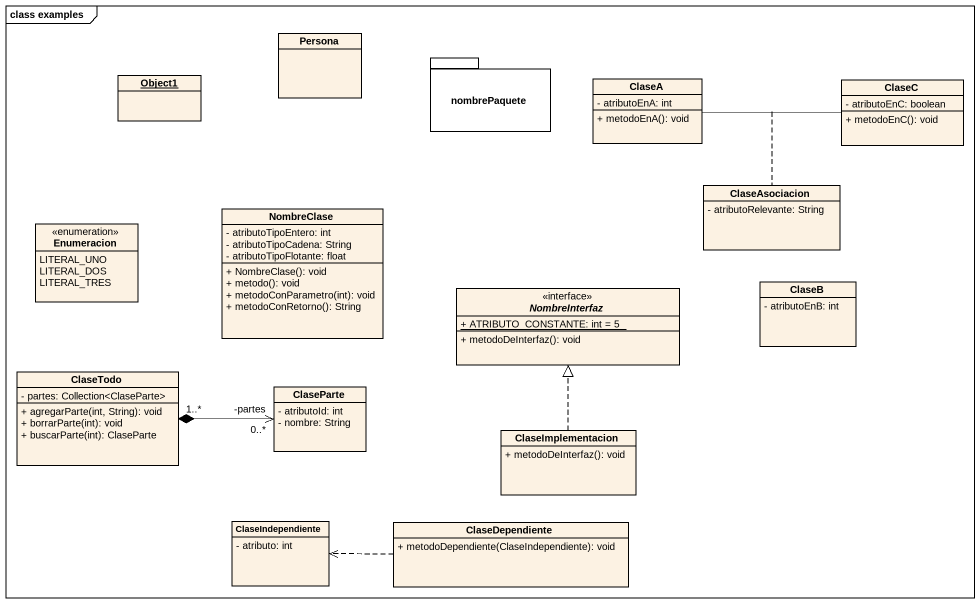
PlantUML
@startuml
mainframe class examples
hide circle
hide empty members
skinparam classAttributeIconSize 0
class Persona
object Object1
package nombrePaquete {
}
class ClaseA {
  - atributoEnA: int
  + metodoEnA(): void
}
class ClaseC {
  - atributoEnC: boolean
  + metodoEnC(): void
}
class NombreClase {
  - atributoTipoEntero: int
  - atributoTipoCadena: String
  - atributoTipoFlotante: float
  + NombreClase(): void
  + metodo(): void
  + metodoConParametro(int): void
  + metodoConRetorno(): String
}
class ClaseAsociacion {
  - atributoRelevante: String
}
enum Enumeracion {
  LITERAL_UNO
  LITERAL_DOS
  LITERAL_TRES
}
interface NombreInterfaz <<interface>> {
  {static} + ATRIBUTO_CONSTANTE: int = 5
  + metodoDeInterfaz(): void
}
class ClaseB {
  - atributoEnB: int
}
class ClaseTodo {
  - partes: Collection<ClaseParte>
  + agregarParte(int, String): void
  + borrarParte(int): void
  + buscarParte(int): ClaseParte
}
class ClaseParte {
  - atributoId: int
  - nombre: String
}
class ClaseImplementacion {
  + metodoDeInterfaz(): void
}
class ClaseIndependiente {
  - atributo: int
}
class ClaseDependiente {
  + metodoDependiente(ClaseIndependiente): void
}
ClaseA -right- ClaseC
(ClaseA, ClaseC) .. ClaseAsociacion
ClaseParte "-partes\n0..*" <-left-* "1..*" ClaseTodo
ClaseImplementacion .up.|> NombreInterfaz
ClaseDependiente .left.> ClaseIndependiente
@enduml
